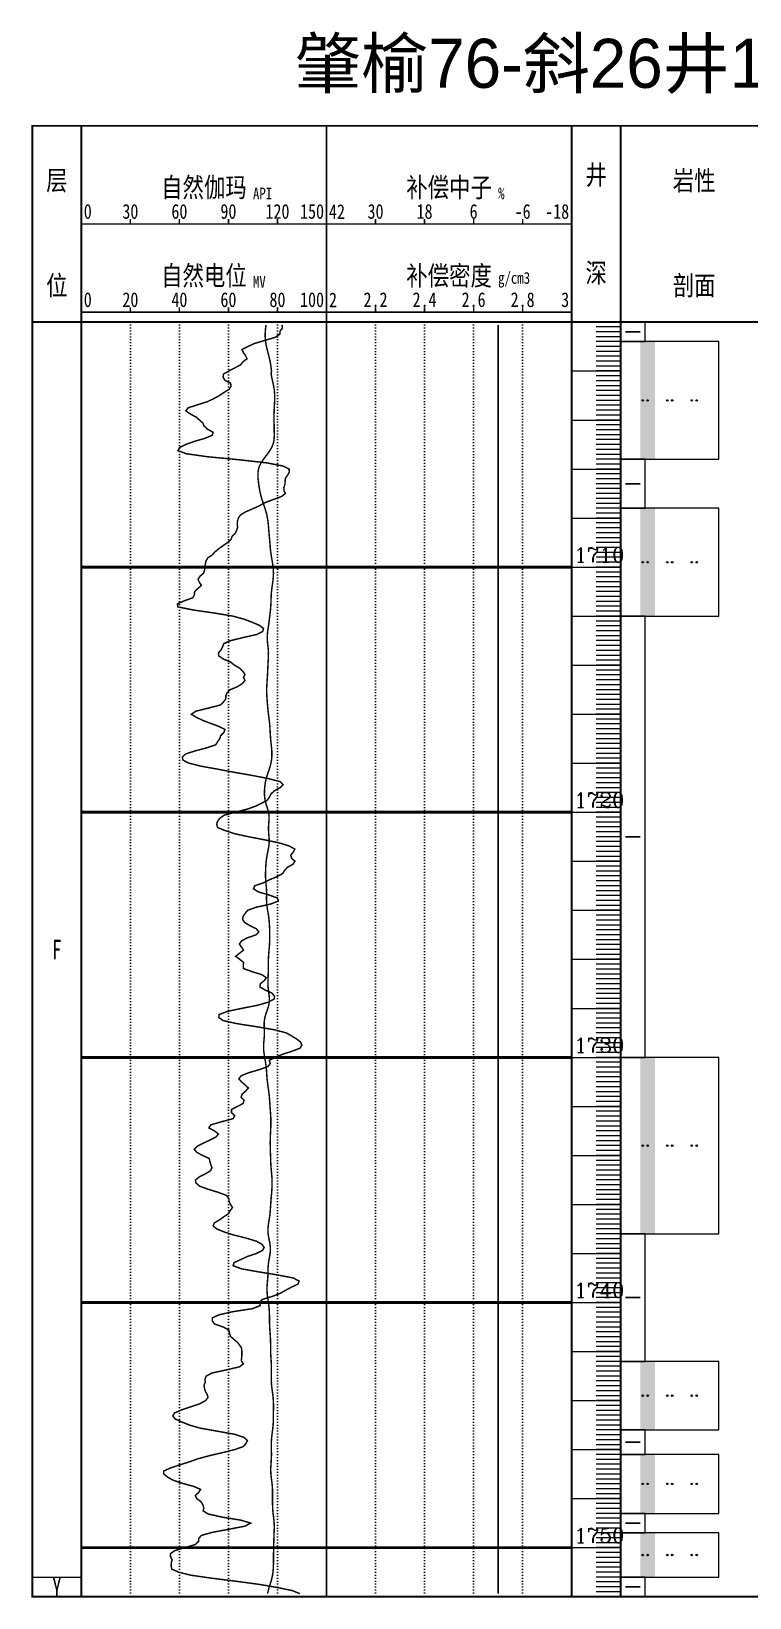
# Model space of a CAD drawing. Extents: x 0 to 339, y -260 to 59.
# Drawn here: x -0.2 to 146.3, y -260.2 to 59.3 of the extents above; entities that cross this region are included whole.
import ezdxf

# ---------------------------------------------------------------- set-up
doc = ezdxf.new("R2010")
doc.units = 0
doc.header["$MEASUREMENT"] = 0
doc.linetypes.add('DASHED', pattern=[0.75, 0.5, -0.25])
doc.linetypes.add('DOTX2', pattern=[0.5, 0, -0.5])
doc.layers.get('0').update_dxf_attribs({"color": 1, "linetype": 'CONTINUOUS'})
for name, color, linetype, true_color in [('OutFrame', 18, 'CONTINUOUS', 0x000000), ('层位', 18, 'CONTINUOUS', 0x000000), ('岩性剖面', 18, 'CONTINUOUS', 0x000000), ('自然伽玛1', 240, 'CONTINUOUS', 0xed1c24), ('自然电位1', 18, 'DASHED', 0x000000), ('补偿中子1', 240, 'DASHED', 0xed1c24), ('补偿密度1', 18, 'CONTINUOUS', 0x000000)]:
    doc.layers.add(name, color=color, linetype=linetype, true_color=true_color)
doc.layers.add('产状', color=1, linetype='CONTINUOUS')
doc.styles.add('diTxtStyle', font='宋体', dxfattribs={"width": 0.8})
doc.styles.add('HZTXT', font='complex.shx', dxfattribs={"width": 0.9, "height": 3, "bigfont": 'hztxt.shx'})
doc.styles.add('jsbz', font='complex')
doc.styles.add('kdcTxtStyle', font='宋体', dxfattribs={"width": 0.8})
doc.styles.add('宋体', font='SimSun.ttf', dxfattribs={"width": 0.7, "height": 3.5})
doc.styles.add('隶书', font='隶书')

# ---------------------------------------------------------------- blocks, each defined once
blk = doc.blocks.new('A2')
blk.add_line((1, 0), (4, 0))
blk = doc.blocks.new('N00')
blk.add_line((4, 0), (1, 0))
blk.add_blockref('A2', (0, 0))
at = {"style": '宋体', "width": 0.9, "flags": 1}
for tag in ['JCGX', 'SHD', 'YX']:
    blk.add_attdef(tag, (0, 0), '', height=0.02, rotation=180, dxfattribs=at)
blk = doc.blocks.new('S05')
h = blk.add_hatch(color=256)
h.paths.add_polyline_path([(4.65, 0, 1), (4.35, 0, 1)])
h.paths.add_polyline_path([(5.35, 0, 1), (5.65, 0, 1)])
h.paths.add_polyline_path([(9.65, 0, 1), (9.35, 0, 1)])
h.paths.add_polyline_path([(10.65, 0, 1), (10.35, 0, 1)])
h.paths.add_polyline_path([(14.65, 0, 1), (14.35, 0, 1)])
h.paths.add_polyline_path([(15.65, 0, 1), (15.35, 0, 1)])
for centre in [(4.5, 0), (5.5, 0), (9.5, 0), (10.5, 0), (14.5, 0), (15.5, 0)]:
    blk.add_circle(centre, 0.15)
at = {"style": 'HZTXT', "flags": 1}
for tag in ['YX', 'JCGX', 'SHD']:
    blk.add_attdef(tag, (0, 0), '', height=0.2, dxfattribs=at)
blk = doc.blocks.new('YQ')
at = {"layer": '产状'}
blk.add_hatch(color=256, dxfattribs=at).paths.add_polyline_path([(7, 0.5), (4, 0.5), (4, -0.5), (7, -0.5)])
at = {"style": '宋体', "width": 0.9, "flags": 1}
for tag in ['JCGX', 'SHD', 'YX']:
    blk.add_attdef(tag, (0, 0), '', height=0.2, rotation=180, dxfattribs=at)

msp = doc.modelspace()

# ---------------------------------------------------------------- linework, layer by layer
at = {"layer": 'OutFrame', "const_width": 0.4, "elevation": 1}
for points in [[(0, 0), (339, 0), (339, 40), (0, 40), (0, 0)], [(0, 0), (10, 0), (10, 40), (0, 40), (0, 0)], [(10, 0), (60, 0), (60, 40), (10, 40), (10, 0)], [(60, 0), (110, 0), (110, 40), (60, 40), (60, 0)], [(110, 0), (120, 0), (120, 40), (110, 40), (110, 0)], [(120, 0), (150, 0), (150, 40), (120, 40), (120, 0)], [(0, 0), (339, 0), (339, -260), (0, -260), (0, 0)], [(0, 0), (10, 0), (10, -260), (0, -260), (0, 0)], [(10, 0), (60, 0), (60, -260), (10, -260), (10, 0)], [(60, 0), (110, 0), (110, -260), (60, -260), (60, 0)], [(110, 0), (120, 0), (120, -260), (110, -260), (110, 0)], [(120, 0), (150, 0), (150, -260), (120, -260), (120, 0)]]:
    msp.add_lwpolyline(points, dxfattribs=at)
at = {"layer": 'OutFrame', "color": 8, "linetype": 'DOTX2', "elevation": 1}
for points in [[(20, 0), (20, -260)], [(30, 0), (30, -260)], [(40, 0), (40, -260)], [(50, 0), (50, -260)], [(60, 0), (60, -260)], [(70, 0), (70, -260)], [(80, 0), (80, -260)], [(90, 0), (90, -260)], [(100, 0), (100, -260)], [(110, 0), (110, -260)]]:
    msp.add_lwpolyline(points, dxfattribs=at)
at = {"layer": 'OutFrame', "color": 250, "linetype": 'Continuous', "elevation": 1}
for points in [[(120, -1), (115, -1)], [(120, -2), (115, -2)], [(120, -3), (115, -3)], [(120, -4), (115, -4)], [(120, -5), (115, -5)], [(120, -6), (115, -6)], [(120, -7), (115, -7)], [(120, -8), (115, -8)], [(120, -9), (115, -9)], [(120, -10), (115, -10)], [(120, -11), (115, -11)], [(120, -12), (115, -12)], [(120, -13), (115, -13)], [(120, -14), (115, -14)], [(120, -15), (115, -15)], [(120, -16), (115, -16)], [(120, -17), (115, -17)], [(120, -18), (115, -18)], [(120, -19), (115, -19)], [(120, -20), (115, -20)], [(120, -21), (115, -21)], [(120, -22), (115, -22)], [(120, -23), (115, -23)], [(120, -24), (115, -24)], [(120, -25), (115, -25)], [(120, -26), (115, -26)], [(120, -27), (115, -27)], [(120, -28), (115, -28)], [(120, -29), (115, -29)], [(120, -30), (115, -30)], [(120, -31), (115, -31)], [(120, -32), (115, -32)], [(120, -33), (115, -33)], [(120, -34), (115, -34)], [(120, -35), (115, -35)], [(120, -36), (115, -36)], [(120, -37), (115, -37)], [(120, -38), (115, -38)], [(120, -39), (115, -39)], [(120, -40), (115, -40)], [(120, -41), (115, -41)], [(120, -42), (115, -42)], [(120, -43), (115, -43)], [(120, -44), (115, -44)], [(120, -45), (115, -45)], [(120, -46), (115, -46)], [(120, -47), (115, -47)], [(120, -48), (115, -48)], [(120, -49), (115, -49)], [(120, -50), (115, -50)], [(120, -51), (115, -51)], [(120, -52), (115, -52)], [(120, -53), (115, -53)], [(120, -54), (115, -54)], [(120, -55), (115, -55)], [(120, -56), (115, -56)], [(120, -57), (115, -57)], [(120, -58), (115, -58)], [(120, -59), (115, -59)], [(120, -60), (115, -60)], [(120, -61), (115, -61)], [(120, -62), (115, -62)], [(120, -63), (115, -63)], [(120, -64), (115, -64)], [(120, -65), (115, -65)], [(120, -66), (115, -66)], [(120, -67), (115, -67)], [(120, -68), (115, -68)], [(120, -69), (115, -69)], [(120, -70), (115, -70)], [(120, -71), (115, -71)], [(120, -72), (115, -72)], [(120, -73), (115, -73)], [(120, -74), (115, -74)], [(120, -75), (115, -75)], [(120, -76), (115, -76)], [(120, -77), (115, -77)], [(120, -78), (115, -78)], [(120, -79), (115, -79)], [(120, -80), (115, -80)], [(120, -81), (115, -81)], [(120, -82), (115, -82)], [(120, -83), (115, -83)], [(120, -84), (115, -84)], [(120, -85), (115, -85)], [(120, -86), (115, -86)], [(120, -87), (115, -87)], [(120, -88), (115, -88)], [(120, -89), (115, -89)], [(120, -90), (115, -90)], [(120, -91), (115, -91)], [(120, -92), (115, -92)], [(120, -93), (115, -93)], [(120, -94), (115, -94)], [(120, -95), (115, -95)], [(120, -96), (115, -96)], [(120, -97), (115, -97)], [(120, -98), (115, -98)], [(120, -99), (115, -99)], [(120, -100), (115, -100)], [(120, -101), (115, -101)], [(120, -102), (115, -102)], [(120, -103), (115, -103)], [(120, -104), (115, -104)], [(120, -105), (115, -105)], [(120, -106), (115, -106)], [(120, -107), (115, -107)], [(120, -108), (115, -108)], [(120, -109), (115, -109)], [(120, -110), (115, -110)], [(120, -111), (115, -111)], [(120, -112), (115, -112)], [(120, -113), (115, -113)], [(120, -114), (115, -114)], [(120, -115), (115, -115)], [(120, -116), (115, -116)], [(120, -117), (115, -117)], [(120, -118), (115, -118)], [(120, -119), (115, -119)], [(120, -120), (115, -120)], [(120, -121), (115, -121)], [(120, -122), (115, -122)], [(120, -123), (115, -123)], [(120, -124), (115, -124)], [(120, -125), (115, -125)], [(120, -126), (115, -126)], [(120, -127), (115, -127)], [(120, -128), (115, -128)], [(120, -129), (115, -129)], [(120, -130), (115, -130)], [(120, -131), (115, -131)], [(120, -132), (115, -132)], [(120, -133), (115, -133)], [(120, -134), (115, -134)], [(120, -135), (115, -135)], [(120, -136), (115, -136)], [(120, -137), (115, -137)], [(120, -138), (115, -138)], [(120, -139), (115, -139)], [(120, -140), (115, -140)], [(120, -141), (115, -141)], [(120, -142), (115, -142)], [(120, -143), (115, -143)], [(120, -144), (115, -144)], [(120, -145), (115, -145)], [(120, -146), (115, -146)], [(120, -147), (115, -147)], [(120, -148), (115, -148)], [(120, -149), (115, -149)], [(120, -150), (115, -150)], [(120, -151), (115, -151)], [(120, -152), (115, -152)], [(120, -153), (115, -153)], [(120, -154), (115, -154)], [(120, -155), (115, -155)], [(120, -156), (115, -156)], [(120, -157), (115, -157)], [(120, -158), (115, -158)], [(120, -159), (115, -159)], [(120, -160), (115, -160)], [(120, -161), (115, -161)], [(120, -162), (115, -162)], [(120, -163), (115, -163)], [(120, -164), (115, -164)], [(120, -165), (115, -165)], [(120, -166), (115, -166)], [(120, -167), (115, -167)], [(120, -168), (115, -168)], [(120, -169), (115, -169)], [(120, -170), (115, -170)], [(120, -171), (115, -171)], [(120, -172), (115, -172)], [(120, -173), (115, -173)], [(120, -174), (115, -174)], [(120, -175), (115, -175)], [(120, -176), (115, -176)], [(120, -177), (115, -177)], [(120, -178), (115, -178)], [(120, -179), (115, -179)], [(120, -180), (115, -180)], [(120, -181), (115, -181)], [(120, -182), (115, -182)], [(120, -183), (115, -183)], [(120, -184), (115, -184)], [(120, -185), (115, -185)], [(120, -186), (115, -186)], [(120, -187), (115, -187)], [(120, -188), (115, -188)], [(120, -189), (115, -189)], [(120, -190), (115, -190)], [(120, -191), (115, -191)], [(120, -192), (115, -192)], [(120, -193), (115, -193)], [(120, -194), (115, -194)], [(120, -195), (115, -195)], [(120, -196), (115, -196)], [(120, -197), (115, -197)], [(120, -198), (115, -198)], [(120, -199), (115, -199)], [(120, -200), (115, -200)], [(120, -201), (115, -201)], [(120, -202), (115, -202)], [(120, -203), (115, -203)], [(120, -204), (115, -204)], [(120, -205), (115, -205)], [(120, -206), (115, -206)], [(120, -207), (115, -207)], [(120, -208), (115, -208)], [(120, -209), (115, -209)], [(120, -210), (115, -210)], [(120, -211), (115, -211)], [(120, -212), (115, -212)], [(120, -213), (115, -213)], [(120, -214), (115, -214)], [(120, -215), (115, -215)], [(120, -216), (115, -216)], [(120, -217), (115, -217)], [(120, -218), (115, -218)], [(120, -219), (115, -219)], [(120, -220), (115, -220)], [(120, -221), (115, -221)], [(120, -222), (115, -222)], [(120, -223), (115, -223)], [(120, -224), (115, -224)], [(120, -225), (115, -225)], [(120, -226), (115, -226)], [(120, -227), (115, -227)], [(120, -228), (115, -228)], [(120, -229), (115, -229)], [(120, -230), (115, -230)], [(120, -231), (115, -231)], [(120, -232), (115, -232)], [(120, -233), (115, -233)], [(120, -234), (115, -234)], [(120, -235), (115, -235)], [(120, -236), (115, -236)], [(120, -237), (115, -237)], [(120, -238), (115, -238)], [(120, -239), (115, -239)], [(120, -240), (115, -240)], [(120, -241), (115, -241)], [(120, -242), (115, -242)], [(120, -243), (115, -243)], [(120, -244), (115, -244)], [(120, -245), (115, -245)], [(120, -246), (115, -246)], [(120, -247), (115, -247)], [(120, -248), (115, -248)], [(120, -249), (115, -249)], [(120, -250), (115, -250)], [(120, -251), (115, -251)], [(120, -252), (115, -252)], [(120, -253), (115, -253)], [(120, -254), (115, -254)], [(120, -255), (115, -255)], [(120, -256), (115, -256)], [(120, -257), (115, -257)], [(120, -258), (115, -258)], [(120, -259), (115, -259)]]:
    msp.add_lwpolyline(points, dxfattribs=at)
at = {"layer": 'OutFrame', "color": 7, "linetype": 'Continuous', "elevation": 1}
for points in [[(110, -10), (120, -10)], [(110, -20), (120, -20)], [(110, -30), (120, -30)], [(110, -40), (120, -40)], [(110, -50), (120, -50)], [(110, -60), (120, -60)], [(110, -70), (120, -70)], [(110, -80), (120, -80)], [(110, -90), (120, -90)], [(110, -100), (120, -100)], [(110, -110), (120, -110)], [(110, -120), (120, -120)], [(110, -130), (120, -130)], [(110, -140), (120, -140)], [(110, -150), (120, -150)], [(110, -160), (120, -160)], [(110, -170), (120, -170)], [(110, -180), (120, -180)], [(110, -190), (120, -190)], [(110, -200), (120, -200)], [(110, -210), (120, -210)], [(110, -220), (120, -220)], [(110, -230), (120, -230)], [(110, -240), (120, -240)], [(110, -250), (120, -250)], [(110, -260), (120, -260)]]:
    msp.add_lwpolyline(points, dxfattribs=at)
at = {"layer": 'OutFrame', "color": 7, "linetype": 'Continuous', "const_width": 0.6, "elevation": 1}
for points in [[(10, -50), (60, -50)], [(60, -50), (110, -50)], [(10, -100), (60, -100)], [(60, -100), (110, -100)], [(10, -150), (60, -150)], [(60, -150), (110, -150)], [(10, -200), (60, -200)], [(60, -200), (110, -200)], [(10, -250), (60, -250)], [(60, -250), (110, -250)]]:
    msp.add_lwpolyline(points, dxfattribs=at)
at = {"layer": '层位', "elevation": 1}
for points in [[(0, 0), (10, 0)], [(0, -256), (10, -256)], [(0, -256), (10, -256)], [(0, -260), (10, -260)]]:
    msp.add_lwpolyline(points, dxfattribs=at)
at = {"layer": '岩性剖面', "elevation": 1}
for points in [[(120, -4), (125, -4), (125, 0), (120, 0), (120, -4)], [(120, -28), (140, -28), (140, -4), (120, -4), (120, -28)], [(120, -38), (125, -38), (125, -28), (120, -28), (120, -38)], [(120, -60), (140, -60), (140, -38), (120, -38), (120, -60)], [(120, -150), (125, -150), (125, -60), (120, -60), (120, -150)], [(120, -186), (140, -186), (140, -150), (120, -150), (120, -186)], [(120, -212), (125, -212), (125, -186), (120, -186), (120, -212)], [(120, -226), (140, -226), (140, -212), (120, -212), (120, -226)], [(120, -231), (125, -231), (125, -226), (120, -226), (120, -231)], [(120, -243), (140, -243), (140, -231), (120, -231), (120, -243)], [(120, -247), (125, -247), (125, -243), (120, -243), (120, -247)], [(120, -256), (140, -256), (140, -247), (120, -247), (120, -256)], [(120, -260), (125, -260), (125, -256), (120, -256), (120, -260)]]:
    msp.add_lwpolyline(points, dxfattribs=at)
at = {"layer": '自然伽玛1', "const_width": 0.3}
for points in [[(10, 20), (60, 20)], [(20, 20), (20, 21)], [(30, 20), (30, 21)], [(40, 20), (40, 21)], [(50, 20), (50, 21)], [(60, 20), (60, 21)]]:
    msp.add_lwpolyline(points, dxfattribs=at)
at = {"layer": '自然伽玛1', "const_width": 0.3, "elevation": 1}
msp.add_lwpolyline([(50.94, -0.62), (51.01, -1.25), (50.53, -1.88), (50.47, -2.5), (49.57, -3.12), (47.47, -3.75), (45.32, -4.38), (44, -5), (42.78, -5.62), (43.05, -6.25), (43.5, -6.88), (43.81, -7.5), (42.96, -8.12), (42.47, -8.75), (41.27, -9.38), (40.09, -10), (39, -10.62), (38.89, -11.25), (39.28, -11.88), (40.45, -12.5), (40.53, -13.12), (40.13, -13.75), (39.1, -14.38), (38.17, -15), (37.02, -15.62), (35.74, -16.25), (33.75, -16.88), (31.8, -17.5), (31.3, -18.12), (32.19, -18.75), (33.37, -19.38), (34.1, -20), (34.78, -20.62), (35.05, -21.25), (35.74, -21.88), (36.87, -22.5), (36.69, -23.12), (35.17, -23.75), (32.98, -24.38), (31.27, -25), (30.03, -25.62), (29.7, -26.25), (31.42, -26.88), (35.83, -27.5), (42.32, -28.12), (47.89, -28.75), (51.13, -29.38), (52.38, -30), (52.41, -30.62), (52.07, -31.25), (51.6, -31.88), (51.56, -32.5), (51.52, -33.12), (51.3, -33.75), (51.33, -34.38), (51.61, -35), (50.79, -35.62), (49.06, -36.25), (47.38, -36.88), (46.3, -37.5), (44.92, -38.12), (43.46, -38.75), (42.44, -39.38), (42.03, -40), (41.84, -40.62), (41.79, -41.25), (41.88, -41.88), (41.68, -42.5), (41.39, -43.12), (40.72, -43.75), (40.52, -44.38), (39.83, -45), (38.9, -45.62), (38.03, -46.25), (37.27, -46.88), (36.71, -47.5), (35.8, -48.12), (35.43, -48.75), (35.29, -49.38), (35.23, -50), (35.13, -50.62), (34.92, -51.25), (34.19, -51.88), (33.78, -52.5), (34.09, -53.12), (34.49, -53.75), (33.73, -54.38), (33.1, -55), (33.06, -55.62), (32.75, -56.25), (30.98, -56.88), (29.6, -57.5), (29.68, -58.12), (32.83, -58.75), (37.2, -59.38), (40.9, -60), (43.18, -60.62), (44.84, -61.25), (46.32, -61.88), (47.14, -62.5), (47, -63.12), (45.75, -63.75), (42.94, -64.38), (40.43, -65), (39.04, -65.62), (38.81, -66.25), (38.51, -66.88), (37.97, -67.5), (38.01, -68.12), (38.95, -68.75), (40.46, -69.38), (41.22, -70), (42.28, -70.62), (42.94, -71.25), (43.36, -71.88), (43.07, -72.5), (43.37, -73.12), (42.85, -73.75), (41.85, -74.38), (40.39, -75), (39.71, -75.62), (39.47, -76.25), (39.45, -76.88), (38.99, -77.5), (38.38, -78.12), (35.96, -78.75), (33.36, -79.38), (32.43, -80), (33.41, -80.62), (34.74, -81.25), (36.39, -81.88), (38.07, -82.5), (39.28, -83.12), (39.06, -83.75), (38.41, -84.38), (38.23, -85), (37.78, -85.62), (37.41, -86.25), (35.52, -86.88), (33.17, -87.5), (31.22, -88.12), (30.6, -88.75), (30.71, -89.38), (32, -90), (34.49, -90.62), (38, -91.25), (41.32, -91.88), (44.88, -92.5), (48.07, -93.12), (50.51, -93.75), (51.15, -94.38), (50.54, -95), (49.37, -95.62), (48.7, -96.25), (48.38, -96.88), (47.96, -97.5), (46.85, -98.12), (45.58, -98.75), (43.77, -99.38), (41.37, -100), (39.09, -100.62), (38.23, -101.25), (37.74, -101.88), (37.62, -102.5), (37.8, -103.12), (39.34, -103.75), (41.26, -104.38), (44.1, -105), (47.34, -105.62), (50.36, -106.25), (52.39, -106.88), (53.53, -107.5), (53.23, -108.12), (52.7, -108.75), (52.87, -109.38), (53.57, -110), (53.14, -110.62), (51.99, -111.25), (51.45, -111.88), (51.06, -112.5), (49.91, -113.12), (48.43, -113.75), (47.15, -114.38), (45.36, -115), (45.1, -115.62), (46.11, -116.25), (48.29, -116.88), (50, -117.5), (50.18, -118.12), (48.52, -118.75), (45.65, -119.38), (43.91, -120), (43.42, -120.62), (42.99, -121.25), (42.9, -121.88), (43.32, -122.5), (44.38, -123.12), (45.66, -123.75), (46.2, -124.38), (45.65, -125), (43.85, -125.62), (42.67, -126.25), (42.22, -126.88), (42.65, -127.5), (43.08, -128.12), (42.28, -128.75), (41.47, -129.38), (42.3, -130), (43.08, -130.62), (43.03, -131.25), (43.07, -131.88), (44.76, -132.5), (46.81, -133.12), (47.74, -133.75), (47.26, -134.38), (46.5, -135), (46.41, -135.62), (47.46, -136.25), (48.88, -136.88), (49.39, -137.5), (49.32, -138.12), (48.09, -138.75), (45.9, -139.38), (42.73, -140), (39.77, -140.62), (38.11, -141.25), (38.05, -141.88), (38.95, -142.5), (41.73, -143.12), (45.74, -143.75), (49.43, -144.38), (51.78, -145), (52.89, -145.62), (53.91, -146.25), (54.71, -146.88), (54.98, -147.5), (54.61, -148.12), (52.98, -148.75), (51, -149.38), (49.58, -150), (48.32, -150.62), (48.55, -151.25), (48.02, -151.88), (46.29, -152.5), (44.16, -153.12), (42.6, -153.75), (42.11, -154.38), (42.68, -155), (43.41, -155.62), (44.06, -156.25), (43.51, -156.88), (42.8, -157.5), (42.58, -158.12), (43.18, -158.75), (43, -159.38), (41.88, -160), (40.61, -160.62), (40.62, -161.25), (41.28, -161.88), (40.95, -162.5), (38.62, -163.12), (36.41, -163.75), (36.01, -164.38), (37.15, -165), (37.96, -165.62), (37.45, -166.25), (36.2, -166.88), (34.86, -167.5), (33.65, -168.12), (33.03, -168.75), (33.55, -169.38), (34.73, -170), (36.08, -170.62), (36.22, -171.25), (36.4, -171.88), (36.64, -172.5), (36.34, -173.12), (35.31, -173.75), (34.06, -174.38), (33.27, -175), (33.38, -175.62), (34.08, -176.25), (35.8, -176.88), (37.82, -177.5), (39.53, -178.12), (40.07, -178.75), (40.15, -179.38), (40.42, -180), (40.83, -180.62), (40.36, -181.25), (39.98, -181.88), (39.09, -182.5), (38.22, -183.12), (37.14, -183.75), (36.87, -184.38), (37.64, -185), (39.16, -185.62), (41.13, -186.25), (43.68, -186.88), (45.72, -187.5), (46.83, -188.12), (47.29, -188.75), (46.94, -189.38), (45.68, -190), (43.85, -190.62), (42.49, -191.25), (41.12, -191.88), (40.97, -192.5), (42.63, -193.12), (46.16, -193.75), (50.04, -194.38), (53.23, -195), (54.4, -195.62), (54.18, -196.25), (52.83, -196.88), (51.68, -197.5), (50.55, -198.12), (48.96, -198.75), (46.87, -199.38), (46.39, -200), (46.49, -200.62), (44.92, -201.25), (40.85, -201.88), (38.1, -202.5), (36.73, -203.12), (36.73, -203.75), (37.15, -204.38), (38.97, -205), (40.08, -205.62), (40.22, -206.25), (40.41, -206.88), (41.08, -207.5), (41.85, -208.12), (42.32, -208.75), (42.7, -209.38), (42.73, -210), (42.74, -210.62), (42.7, -211.25), (42.62, -211.88), (43.05, -212.5), (42.24, -213.12), (39.54, -213.75), (36.63, -214.38), (35.48, -215), (35.21, -215.62), (35.28, -216.25), (35.01, -216.88), (35.11, -217.5), (35.29, -218.12), (35.67, -218.75), (35.84, -219.38), (35.33, -220), (34.23, -220.62), (32.38, -221.25), (30.49, -221.88), (29.04, -222.5), (28.64, -223.12), (29.16, -223.75), (30.51, -224.38), (32.07, -225), (34.24, -225.62), (37.76, -226.25), (41.3, -226.88), (43.14, -227.5), (43.86, -228.12), (43.6, -228.75), (43.02, -229.38), (41.28, -230), (38.78, -230.62), (36.08, -231.25), (33.74, -231.88), (32.02, -232.5), (30.04, -233.12), (28.16, -233.75), (26.78, -234.38), (26.82, -235), (27.62, -235.62), (28.75, -236.25), (30.63, -236.88), (32.91, -237.5), (34.33, -238.12), (33.91, -238.75), (33.23, -239.38), (33.55, -240), (34.4, -240.62), (34.78, -241.25), (34.98, -241.88), (34.85, -242.5), (35.84, -243.12), (38.61, -243.75), (42.49, -244.38), (44.55, -245), (43.34, -245.62), (40.05, -246.25), (36.7, -246.88), (34.49, -247.5), (33.95, -248.12), (33.89, -248.75), (33.2, -249.38), (31.11, -250), (29.01, -250.62), (28.16, -251.25), (28.19, -251.88), (28.52, -252.5), (28.34, -253.12), (28.32, -253.75), (28.44, -254.38), (29.87, -255), (32.33, -255.62), (36.77, -256.25), (41.78, -256.88), (46.35, -257.5), (49.93, -258.12), (53, -258.75), (54.55, -259.38)], dxfattribs=at)
at = {"layer": '自然电位1', "const_width": 0.3}
for points in [[(10, 2), (60, 2)], [(20, 2), (20, 3)], [(30, 2), (30, 3)], [(40, 2), (40, 3)], [(50, 2), (50, 3)], [(60, 2), (60, 3)]]:
    msp.add_lwpolyline(points, dxfattribs=at)
at = {"layer": '自然电位1', "const_width": 0.3, "elevation": 1}
msp.add_lwpolyline([(47.66, -0.62), (47.58, -1.25), (47.52, -1.88), (47.49, -2.5), (47.5, -3.12), (47.55, -3.75), (47.63, -4.38), (47.75, -5), (47.9, -5.62), (48.07, -6.25), (48.23, -6.88), (48.38, -7.5), (48.51, -8.12), (48.62, -8.75), (48.71, -9.38), (48.78, -10), (48.71, -10.62), (48.82, -11.25), (48.96, -11.88), (49.1, -12.5), (49.23, -13.12), (49.34, -13.75), (49.4, -14.38), (49.43, -15), (49.43, -15.62), (49.41, -16.25), (49.38, -16.88), (49.35, -17.5), (49.33, -18.12), (49.31, -18.75), (49.31, -19.38), (49.31, -20), (49.31, -20.62), (49.32, -21.25), (49.33, -21.88), (49.34, -22.5), (49.35, -23.12), (49.32, -23.75), (49.24, -24.38), (49.07, -25), (48.81, -25.62), (48.44, -26.25), (48, -26.88), (47.53, -27.5), (47.06, -28.12), (46.66, -28.75), (46.34, -29.38), (46.14, -30), (46.03, -30.62), (46.01, -31.25), (46.04, -31.88), (46.11, -32.5), (46.18, -33.12), (46.27, -33.75), (46.38, -34.38), (46.51, -35), (46.67, -35.62), (46.85, -36.25), (47.06, -36.88), (47.28, -37.5), (47.48, -38.12), (47.67, -38.75), (47.83, -39.38), (47.96, -40), (48.05, -40.62), (48.12, -41.25), (48.18, -41.88), (48.23, -42.5), (48.28, -43.12), (48.34, -43.75), (48.4, -44.38), (48.45, -45), (48.5, -45.62), (48.55, -46.25), (48.62, -46.88), (48.71, -47.5), (48.81, -48.12), (48.93, -48.75), (49.03, -49.38), (49.11, -50), (49.17, -50.62), (49.18, -51.25), (49.16, -51.88), (49.11, -52.5), (49.03, -53.12), (48.94, -53.75), (48.85, -54.38), (48.78, -55), (48.73, -55.62), (48.7, -56.25), (48.69, -56.88), (48.66, -57.5), (48.62, -58.12), (48.57, -58.75), (48.5, -59.38), (48.43, -60), (48.35, -60.62), (48.28, -61.25), (48.19, -61.88), (48.09, -62.5), (48, -63.12), (47.94, -63.75), (47.91, -64.38), (47.93, -65), (47.99, -65.62), (48.07, -66.25), (48.13, -66.88), (48.16, -67.5), (48.15, -68.12), (48.13, -68.75), (48.09, -69.38), (48.06, -70), (48.03, -70.62), (48, -71.25), (47.97, -71.88), (47.93, -72.5), (47.89, -73.12), (47.85, -73.75), (47.82, -74.38), (47.8, -75), (47.8, -75.62), (47.83, -76.25), (47.87, -76.88), (47.92, -77.5), (47.97, -78.12), (48.03, -78.75), (48.09, -79.38), (48.16, -80), (48.24, -80.62), (48.32, -81.25), (48.39, -81.88), (48.45, -82.5), (48.49, -83.12), (48.52, -83.75), (48.56, -84.38), (48.6, -85), (48.66, -85.62), (48.73, -86.25), (48.8, -86.88), (48.84, -87.5), (48.86, -88.12), (48.84, -88.75), (48.78, -89.38), (48.67, -90), (48.51, -90.62), (48.32, -91.25), (48.1, -91.88), (47.88, -92.5), (47.7, -93.12), (47.56, -93.75), (47.46, -94.38), (47.39, -95), (47.35, -95.62), (47.34, -96.25), (47.38, -96.88), (47.47, -97.5), (47.62, -98.12), (47.81, -98.75), (48.01, -99.38), (48.17, -100), (48.27, -100.62), (48.29, -101.25), (48.25, -101.88), (48.2, -102.5), (48.17, -103.12), (48.18, -103.75), (48.22, -104.38), (48.27, -105), (48.31, -105.62), (48.3, -106.25), (48.24, -106.88), (48.14, -107.5), (48.01, -108.12), (47.89, -108.75), (47.78, -109.38), (47.7, -110), (47.65, -110.62), (47.6, -111.25), (47.58, -111.88), (47.56, -112.5), (47.56, -113.12), (47.59, -113.75), (47.64, -114.38), (47.7, -115), (47.75, -115.62), (47.78, -116.25), (47.78, -116.88), (47.77, -117.5), (47.78, -118.12), (47.81, -118.75), (47.88, -119.38), (47.98, -120), (48.1, -120.62), (48.2, -121.25), (48.28, -121.88), (48.33, -122.5), (48.37, -123.12), (48.4, -123.75), (48.41, -124.38), (48.42, -125), (48.43, -125.62), (48.41, -126.25), (48.38, -126.88), (48.34, -127.5), (48.28, -128.12), (48.23, -128.75), (48.18, -129.38), (48.15, -130), (48.14, -130.62), (48.14, -131.25), (48.14, -131.88), (48.13, -132.5), (48.11, -133.12), (48.08, -133.75), (48.06, -134.38), (48.05, -135), (48.09, -135.62), (48.15, -136.25), (48.23, -136.88), (48.31, -137.5), (48.35, -138.12), (48.32, -138.75), (48.22, -139.38), (48.04, -140), (47.82, -140.62), (47.6, -141.25), (47.43, -141.88), (47.32, -142.5), (47.28, -143.12), (47.3, -143.75), (47.33, -144.38), (47.34, -145), (47.32, -145.62), (47.27, -146.25), (47.21, -146.88), (47.17, -147.5), (47.17, -148.12), (47.21, -148.75), (47.29, -149.38), (47.39, -150), (47.5, -150.62), (47.6, -151.25), (47.69, -151.88), (47.75, -152.5), (47.79, -153.12), (47.83, -153.75), (47.88, -154.38), (47.95, -155), (48.03, -155.62), (48.12, -156.25), (48.21, -156.88), (48.29, -157.5), (48.35, -158.12), (48.4, -158.75), (48.44, -159.38), (48.48, -160), (48.53, -160.62), (48.57, -161.25), (48.62, -161.88), (48.65, -162.5), (48.66, -163.12), (48.66, -163.75), (48.63, -164.38), (48.6, -165), (48.57, -165.62), (48.54, -166.25), (48.53, -166.88), (48.52, -167.5), (48.53, -168.12), (48.54, -168.75), (48.56, -169.38), (48.59, -170), (48.6, -170.62), (48.62, -171.25), (48.65, -171.88), (48.69, -172.5), (48.75, -173.12), (48.81, -173.75), (48.86, -174.38), (48.89, -175), (48.9, -175.62), (48.89, -176.25), (48.86, -176.88), (48.82, -177.5), (48.77, -178.12), (48.71, -178.75), (48.66, -179.38), (48.62, -180), (48.58, -180.62), (48.53, -181.25), (48.48, -181.88), (48.4, -182.5), (48.3, -183.12), (48.2, -183.75), (48.11, -184.38), (48.06, -185), (48.06, -185.62), (48.13, -186.25), (48.24, -186.88), (48.37, -187.5), (48.48, -188.12), (48.55, -188.75), (48.56, -189.38), (48.5, -190), (48.4, -190.62), (48.28, -191.25), (48.18, -191.88), (48.11, -192.5), (48.07, -193.12), (48.06, -193.75), (48.05, -194.38), (48.02, -195), (47.96, -195.62), (47.91, -196.25), (47.87, -196.88), (47.87, -197.5), (47.9, -198.12), (47.97, -198.75), (48.06, -199.38), (48.16, -200), (48.24, -200.62), (48.3, -201.25), (48.34, -201.88), (48.36, -202.5), (48.37, -203.12), (48.38, -203.75), (48.39, -204.38), (48.41, -205), (48.45, -205.62), (48.5, -206.25), (48.54, -206.88), (48.58, -207.5), (48.59, -208.12), (48.6, -208.75), (48.6, -209.38), (48.61, -210), (48.63, -210.62), (48.67, -211.25), (48.71, -211.88), (48.74, -212.5), (48.76, -213.12), (48.76, -213.75), (48.74, -214.38), (48.73, -215), (48.73, -215.62), (48.75, -216.25), (48.8, -216.88), (48.87, -217.5), (48.95, -218.12), (49.04, -218.75), (49.11, -219.38), (49.16, -220), (49.18, -220.62), (49.18, -221.25), (49.18, -221.88), (49.17, -222.5), (49.17, -223.12), (49.17, -223.75), (49.15, -224.38), (49.11, -225), (49.05, -225.62), (48.97, -226.25), (48.89, -226.88), (48.82, -227.5), (48.77, -228.12), (48.74, -228.75), (48.74, -229.38), (48.76, -230), (48.77, -230.62), (48.77, -231.25), (48.75, -231.88), (48.71, -232.5), (48.67, -233.12), (48.63, -233.75), (48.63, -234.38), (48.66, -235), (48.73, -235.62), (48.81, -236.25), (48.89, -236.88), (48.95, -237.5), (48.98, -238.12), (49, -238.75), (49, -239.38), (49, -240), (48.99, -240.62), (49, -241.25), (49.01, -241.88), (49.06, -242.5), (49.12, -243.12), (49.2, -243.75), (49.27, -244.38), (49.32, -245), (49.35, -245.62), (49.34, -246.25), (49.32, -246.88), (49.29, -247.5), (49.27, -248.12), (49.25, -248.75), (49.24, -249.38), (49.22, -250), (49.21, -250.62), (49.2, -251.25), (49.2, -251.88), (49.19, -252.5), (49.19, -253.12), (49.17, -253.75), (49.14, -254.38), (49.09, -255), (48.99, -255.62), (48.86, -256.25), (48.69, -256.88), (48.49, -257.5), (48.29, -258.12), (48.12, -258.75), (47.97, -259.38)], dxfattribs=at)
at = {"layer": '补偿中子1', "const_width": 0.3}
for points in [[(60, 20), (60, 21)], [(110, 20), (60, 20)], [(70, 20), (70, 21)], [(80, 20), (80, 21)], [(90, 20), (90, 21)], [(100, 20), (100, 21)]]:
    msp.add_lwpolyline(points, dxfattribs=at)
at = {"layer": '补偿中子1', "const_width": 0.3, "elevation": 1}
msp.add_lwpolyline([(95, -0.62), (95, -1.25), (95, -1.88), (95, -2.5), (95, -3.12), (95, -3.75), (95, -4.38), (95, -5), (95, -5.62), (95, -6.25), (95, -6.88), (95, -7.5), (95, -8.12), (95, -8.75), (95, -9.38), (95, -10), (95, -10.62), (95, -11.25), (95, -11.88), (95, -12.5), (95, -13.12), (95, -13.75), (95, -14.38), (95, -15), (95, -15.62), (95, -16.25), (95, -16.88), (95, -17.5), (95, -18.12), (95, -18.75), (95, -19.38), (95, -20), (95, -20.62), (95, -21.25), (95, -21.88), (95, -22.5), (95, -23.12), (95, -23.75), (95, -24.38), (95, -25), (95, -25.62), (95, -26.25), (95, -26.88), (95, -27.5), (95, -28.12), (95, -28.75), (95, -29.38), (95, -30), (95, -30.62), (95, -31.25), (95, -31.88), (95, -32.5), (95, -33.12), (95, -33.75), (95, -34.38), (95, -35), (95, -35.62), (95, -36.25), (95, -36.88), (95, -37.5), (95, -38.12), (95, -38.75), (95, -39.38), (95, -40), (95, -40.62), (95, -41.25), (95, -41.88), (95, -42.5), (95, -43.12), (95, -43.75), (95, -44.38), (95, -45), (95, -45.62), (95, -46.25), (95, -46.88), (95, -47.5), (95, -48.12), (95, -48.75), (95, -49.38), (95, -50), (95, -50.62), (95, -51.25), (95, -51.88), (95, -52.5), (95, -53.12), (95, -53.75), (95, -54.38), (95, -55), (95, -55.62), (95, -56.25), (95, -56.88), (95, -57.5), (95, -58.12), (95, -58.75), (95, -59.38), (95, -60), (95, -60.62), (95, -61.25), (95, -61.88), (95, -62.5), (95, -63.12), (95, -63.75), (95, -64.38), (95, -65), (95, -65.62), (95, -66.25), (95, -66.88), (95, -67.5), (95, -68.12), (95, -68.75), (95, -69.38), (95, -70), (95, -70.62), (95, -71.25), (95, -71.88), (95, -72.5), (95, -73.12), (95, -73.75), (95, -74.38), (95, -75), (95, -75.62), (95, -76.25), (95, -76.88), (95, -77.5), (95, -78.12), (95, -78.75), (95, -79.38), (95, -80), (95, -80.62), (95, -81.25), (95, -81.88), (95, -82.5), (95, -83.12), (95, -83.75), (95, -84.38), (95, -85), (95, -85.62), (95, -86.25), (95, -86.88), (95, -87.5), (95, -88.12), (95, -88.75), (95, -89.38), (95, -90), (95, -90.62), (95, -91.25), (95, -91.88), (95, -92.5), (95, -93.12), (95, -93.75), (95, -94.38), (95, -95), (95, -95.62), (95, -96.25), (95, -96.88), (95, -97.5), (95, -98.12), (95, -98.75), (95, -99.38), (95, -100), (95, -100.62), (95, -101.25), (95, -101.88), (95, -102.5), (95, -103.12), (95, -103.75), (95, -104.38), (95, -105), (95, -105.62), (95, -106.25), (95, -106.88), (95, -107.5), (95, -108.12), (95, -108.75), (95, -109.38), (95, -110), (95, -110.62), (95, -111.25), (95, -111.88), (95, -112.5), (95, -113.12), (95, -113.75), (95, -114.38), (95, -115), (95, -115.62), (95, -116.25), (95, -116.88), (95, -117.5), (95, -118.12), (95, -118.75), (95, -119.38), (95, -120), (95, -120.62), (95, -121.25), (95, -121.88), (95, -122.5), (95, -123.12), (95, -123.75), (95, -124.38), (95, -125), (95, -125.62), (95, -126.25), (95, -126.88), (95, -127.5), (95, -128.12), (95, -128.75), (95, -129.38), (95, -130), (95, -130.62), (95, -131.25), (95, -131.88), (95, -132.5), (95, -133.12), (95, -133.75), (95, -134.38), (95, -135), (95, -135.62), (95, -136.25), (95, -136.88), (95, -137.5), (95, -138.12), (95, -138.75), (95, -139.38), (95, -140), (95, -140.62), (95, -141.25), (95, -141.88), (95, -142.5), (95, -143.12), (95, -143.75), (95, -144.38), (95, -145), (95, -145.62), (95, -146.25), (95, -146.88), (95, -147.5), (95, -148.12), (95, -148.75), (95, -149.38), (95, -150), (95, -150.62), (95, -151.25), (95, -151.88), (95, -152.5), (95, -153.12), (95, -153.75), (95, -154.38), (95, -155), (95, -155.62), (95, -156.25), (95, -156.88), (95, -157.5), (95, -158.12), (95, -158.75), (95, -159.38), (95, -160), (95, -160.62), (95, -161.25), (95, -161.88), (95, -162.5), (95, -163.12), (95, -163.75), (95, -164.38), (95, -165), (95, -165.62), (95, -166.25), (95, -166.88), (95, -167.5), (95, -168.12), (95, -168.75), (95, -169.38), (95, -170), (95, -170.62), (95, -171.25), (95, -171.88), (95, -172.5), (95, -173.12), (95, -173.75), (95, -174.38), (95, -175), (95, -175.62), (95, -176.25), (95, -176.88), (95, -177.5), (95, -178.12), (95, -178.75), (95, -179.38), (95, -180), (95, -180.62), (95, -181.25), (95, -181.88), (95, -182.5), (95, -183.12), (95, -183.75), (95, -184.38), (95, -185), (95, -185.62), (95, -186.25), (95, -186.88), (95, -187.5), (95, -188.12), (95, -188.75), (95, -189.38), (95, -190), (95, -190.62), (95, -191.25), (95, -191.88), (95, -192.5), (95, -193.12), (95, -193.75), (95, -194.38), (95, -195), (95, -195.62), (95, -196.25), (95, -196.88), (95, -197.5), (95, -198.12), (95, -198.75), (95, -199.38), (95, -200), (95, -200.62), (95, -201.25), (95, -201.88), (95, -202.5), (95, -203.12), (95, -203.75), (95, -204.38), (95, -205), (95, -205.62), (95, -206.25), (95, -206.88), (95, -207.5), (95, -208.12), (95, -208.75), (95, -209.38), (95, -210), (95, -210.62), (95, -211.25), (95, -211.88), (95, -212.5), (95, -213.12), (95, -213.75), (95, -214.38), (95, -215), (95, -215.62), (95, -216.25), (95, -216.88), (95, -217.5), (95, -218.12), (95, -218.75), (95, -219.38), (95, -220), (95, -220.62), (95, -221.25), (95, -221.88), (95, -222.5), (95, -223.12), (95, -223.75), (95, -224.38), (95, -225), (95, -225.62), (95, -226.25), (95, -226.88), (95, -227.5), (95, -228.12), (95, -228.75), (95, -229.38), (95, -230), (95, -230.62), (95, -231.25), (95, -231.88), (95, -232.5), (95, -233.12), (95, -233.75), (95, -234.38), (95, -235), (95, -235.62), (95, -236.25), (95, -236.88), (95, -237.5), (95, -238.12), (95, -238.75), (95, -239.38), (95, -240), (95, -240.62), (95, -241.25), (95, -241.88), (95, -242.5), (95, -243.12), (95, -243.75), (95, -244.38), (95, -245), (95, -245.62), (95, -246.25), (95, -246.88), (95, -247.5), (95, -248.12), (95, -248.75), (95, -249.38), (95, -250), (95, -250.62), (95, -251.25), (95, -251.88), (95, -252.5), (95, -253.12), (95, -253.75), (95, -254.38), (95, -255), (95, -255.62), (95, -256.25), (95, -256.88), (95, -257.5), (95, -258.12), (95, -258.75), (95, -259.38)], dxfattribs=at)
at = {"layer": '补偿密度1', "const_width": 0.3}
for points in [[(60, 2), (110, 2)], [(70, 2), (70, 3)], [(80, 2), (80, 3)], [(90, 2), (90, 3)], [(100, 2), (100, 3)], [(110, 2), (110, 3)]]:
    msp.add_lwpolyline(points, dxfattribs=at)
at = {"layer": '补偿密度1', "const_width": 0.3, "elevation": 1}
msp.add_lwpolyline([(10, -0.62), (10, -1.25), (10, -1.88), (10, -2.5), (10, -3.12), (10, -3.75), (10, -4.38), (10, -5), (10, -5.62), (10, -6.25), (10, -6.88), (10, -7.5), (10, -8.12), (10, -8.75), (10, -9.38), (10, -10), (10, -10.62), (10, -11.25), (10, -11.88), (10, -12.5), (10, -13.12), (10, -13.75), (10, -14.38), (10, -15), (10, -15.62), (10, -16.25), (10, -16.88), (10, -17.5), (10, -18.12), (10, -18.75), (10, -19.38), (10, -20), (10, -20.62), (10, -21.25), (10, -21.88), (10, -22.5), (10, -23.12), (10, -23.75), (10, -24.38), (10, -25), (10, -25.62), (10, -26.25), (10, -26.88), (10, -27.5), (10, -28.12), (10, -28.75), (10, -29.38), (10, -30), (10, -30.62), (10, -31.25), (10, -31.88), (10, -32.5), (10, -33.12), (10, -33.75), (10, -34.38), (10, -35), (10, -35.62), (10, -36.25), (10, -36.88), (10, -37.5), (10, -38.12), (10, -38.75), (10, -39.38), (10, -40), (10, -40.62), (10, -41.25), (10, -41.88), (10, -42.5), (10, -43.12), (10, -43.75), (10, -44.38), (10, -45), (10, -45.62), (10, -46.25), (10, -46.88), (10, -47.5), (10, -48.12), (10, -48.75), (10, -49.38), (10, -50), (10, -50.62), (10, -51.25), (10, -51.88), (10, -52.5), (10, -53.12), (10, -53.75), (10, -54.38), (10, -55), (10, -55.62), (10, -56.25), (10, -56.88), (10, -57.5), (10, -58.12), (10, -58.75), (10, -59.38), (10, -60), (10, -60.62), (10, -61.25), (10, -61.88), (10, -62.5), (10, -63.12), (10, -63.75), (10, -64.38), (10, -65), (10, -65.62), (10, -66.25), (10, -66.88), (10, -67.5), (10, -68.12), (10, -68.75), (10, -69.38), (10, -70), (10, -70.62), (10, -71.25), (10, -71.88), (10, -72.5), (10, -73.12), (10, -73.75), (10, -74.38), (10, -75), (10, -75.62), (10, -76.25), (10, -76.88), (10, -77.5), (10, -78.12), (10, -78.75), (10, -79.38), (10, -80), (10, -80.62), (10, -81.25), (10, -81.88), (10, -82.5), (10, -83.12), (10, -83.75), (10, -84.38), (10, -85), (10, -85.62), (10, -86.25), (10, -86.88), (10, -87.5), (10, -88.12), (10, -88.75), (10, -89.38), (10, -90), (10, -90.62), (10, -91.25), (10, -91.88), (10, -92.5), (10, -93.12), (10, -93.75), (10, -94.38), (10, -95), (10, -95.62), (10, -96.25), (10, -96.88), (10, -97.5), (10, -98.12), (10, -98.75), (10, -99.38), (10, -100), (10, -100.62), (10, -101.25), (10, -101.88), (10, -102.5), (10, -103.12), (10, -103.75), (10, -104.38), (10, -105), (10, -105.62), (10, -106.25), (10, -106.88), (10, -107.5), (10, -108.12), (10, -108.75), (10, -109.38), (10, -110), (10, -110.62), (10, -111.25), (10, -111.88), (10, -112.5), (10, -113.12), (10, -113.75), (10, -114.38), (10, -115), (10, -115.62), (10, -116.25), (10, -116.88), (10, -117.5), (10, -118.12), (10, -118.75), (10, -119.38), (10, -120), (10, -120.62), (10, -121.25), (10, -121.88), (10, -122.5), (10, -123.12), (10, -123.75), (10, -124.38), (10, -125), (10, -125.62), (10, -126.25), (10, -126.88), (10, -127.5), (10, -128.12), (10, -128.75), (10, -129.38), (10, -130), (10, -130.62), (10, -131.25), (10, -131.88), (10, -132.5), (10, -133.12), (10, -133.75), (10, -134.38), (10, -135), (10, -135.62), (10, -136.25), (10, -136.88), (10, -137.5), (10, -138.12), (10, -138.75), (10, -139.38), (10, -140), (10, -140.62), (10, -141.25), (10, -141.88), (10, -142.5), (10, -143.12), (10, -143.75), (10, -144.38), (10, -145), (10, -145.62), (10, -146.25), (10, -146.88), (10, -147.5), (10, -148.12), (10, -148.75), (10, -149.38), (10, -150), (10, -150.62), (10, -151.25), (10, -151.88), (10, -152.5), (10, -153.12), (10, -153.75), (10, -154.38), (10, -155), (10, -155.62), (10, -156.25), (10, -156.88), (10, -157.5), (10, -158.12), (10, -158.75), (10, -159.38), (10, -160), (10, -160.62), (10, -161.25), (10, -161.88), (10, -162.5), (10, -163.12), (10, -163.75), (10, -164.38), (10, -165), (10, -165.62), (10, -166.25), (10, -166.88), (10, -167.5), (10, -168.12), (10, -168.75), (10, -169.38), (10, -170), (10, -170.62), (10, -171.25), (10, -171.88), (10, -172.5), (10, -173.12), (10, -173.75), (10, -174.38), (10, -175), (10, -175.62), (10, -176.25), (10, -176.88), (10, -177.5), (10, -178.12), (10, -178.75), (10, -179.38), (10, -180), (10, -180.62), (10, -181.25), (10, -181.88), (10, -182.5), (10, -183.12), (10, -183.75), (10, -184.38), (10, -185), (10, -185.62), (10, -186.25), (10, -186.88), (10, -187.5), (10, -188.12), (10, -188.75), (10, -189.38), (10, -190), (10, -190.62), (10, -191.25), (10, -191.88), (10, -192.5), (10, -193.12), (10, -193.75), (10, -194.38), (10, -195), (10, -195.62), (10, -196.25), (10, -196.88), (10, -197.5), (10, -198.12), (10, -198.75), (10, -199.38), (10, -200), (10, -200.62), (10, -201.25), (10, -201.88), (10, -202.5), (10, -203.12), (10, -203.75), (10, -204.38), (10, -205), (10, -205.62), (10, -206.25), (10, -206.88), (10, -207.5), (10, -208.12), (10, -208.75), (10, -209.38), (10, -210), (10, -210.62), (10, -211.25), (10, -211.88), (10, -212.5), (10, -213.12), (10, -213.75), (10, -214.38), (10, -215), (10, -215.62), (10, -216.25), (10, -216.88), (10, -217.5), (10, -218.12), (10, -218.75), (10, -219.38), (10, -220), (10, -220.62), (10, -221.25), (10, -221.88), (10, -222.5), (10, -223.12), (10, -223.75), (10, -224.38), (10, -225), (10, -225.62), (10, -226.25), (10, -226.88), (10, -227.5), (10, -228.12), (10, -228.75), (10, -229.38), (10, -230), (10, -230.62), (10, -231.25), (10, -231.88), (10, -232.5), (10, -233.12), (10, -233.75), (10, -234.38), (10, -235), (10, -235.62), (10, -236.25), (10, -236.88), (10, -237.5), (10, -238.12), (10, -238.75), (10, -239.38), (10, -240), (10, -240.62), (10, -241.25), (10, -241.88), (10, -242.5), (10, -243.12), (10, -243.75), (10, -244.38), (10, -245), (10, -245.62), (10, -246.25), (10, -246.88), (10, -247.5), (10, -248.12), (10, -248.75), (10, -249.38), (10, -250), (10, -250.62), (10, -251.25), (10, -251.88), (10, -252.5), (10, -253.12), (10, -253.75), (10, -254.38), (10, -255), (10, -255.62), (10, -256.25), (10, -256.88), (10, -257.5), (10, -258.12), (10, -258.75), (10, -259.38)], dxfattribs=at)

# ---------------------------------------------------------------- block references
at = {"layer": '岩性剖面'}
for name, p in [('N00', (120, -2)), ('S05', (120, -16)), ('N00', (120, -33)), ('S05', (120, -49)), ('N00', (120, -105)), ('S05', (120, -168)), ('N00', (120, -199)), ('S05', (120, -219)), ('N00', (120, -228.5)), ('S05', (120, -237)), ('N00', (120, -245)), ('S05', (120, -251.5)), ('N00', (120, -258))]:
    msp.add_blockref(name, p, dxfattribs=at)
for p, yscale in [((120, -16), 23.99999999999977), ((120, -49), 22.00000000000045), ((120, -168), 36.00000000000023), ((120, -219), 13.99999999999977), ((120, -237), 11.99999999999934), ((120, -251.5), 8.999999999999773)]:
    msp.add_blockref('YQ', p, dxfattribs=dict(at, yscale=yscale))

# ---------------------------------------------------------------- texts
at = {"layer": 'OutFrame', "color": 18, "true_color": 0x000000}
for s, insert, char_height, attachment_point, style in [('肇榆76-斜26井10-18层录井解释综合图', (169.5, 52.14), 10, 5, '隶书'), ('层', (5, 26.4), 4, 8, 'diTxtStyle'), ('岩性', (135, 26.4), 4, 8, 'diTxtStyle'), ('位', (5, 5), 4, 8, 'diTxtStyle'), ('剖面', (135, 5), 4, 8, 'diTxtStyle')]:
    msp.add_mtext(s, dxfattribs=dict(at, insert=insert, char_height=char_height, attachment_point=attachment_point, style=style))
at = {"layer": 'OutFrame', "color": 18, "true_color": 0x000000, "insert": (115, 32), "char_height": 4, "width": 4, "attachment_point": 2, "line_spacing_factor": 3, "style": 'diTxtStyle'}
msp.add_mtext('井深', dxfattribs=at)
at = {"layer": 'OutFrame', "char_height": 3, "attachment_point": 7, "style": 'jsbz'}
for s, insert in [('1710', (110.5, -49)), ('1720', (110.5, -99)), ('1730', (110.5, -149)), ('1740', (110.5, -199)), ('1750', (110.5, -249))]:
    msp.add_mtext(s, dxfattribs=dict(at, insert=insert))
at = {"layer": '层位', "char_height": 4, "attachment_point": 5, "style": '宋体'}
for s, insert, width in [('F', (5, -128), 256), ('Y', (5, -258), 4)]:
    msp.add_mtext(s, dxfattribs=dict(at, insert=insert, width=width))
at = {"layer": '自然伽玛1', "color": 18, "true_color": 0x000000, "style": 'diTxtStyle'}
for s, insert, char_height, attachment_point in [('自然伽玛', (35, 25), 4, 8), ('API', (45, 25), 2.4, 7)]:
    msp.add_mtext(s, dxfattribs=dict(at, insert=insert, char_height=char_height, attachment_point=attachment_point))
at = {"layer": '自然伽玛1', "char_height": 3, "style": 'kdcTxtStyle'}
for s, insert, attachment_point in [('0', (10.5, 21), 7), ('30', (20, 21), 8), ('60', (30, 21), 8), ('90', (40, 21), 8), ('120', (50, 21), 8), ('150', (59.5, 21), 9)]:
    msp.add_mtext(s, dxfattribs=dict(at, insert=insert, attachment_point=attachment_point))
at = {"layer": '自然电位1', "color": 18, "true_color": 0x000000, "style": 'diTxtStyle'}
for s, insert, char_height, attachment_point in [('自然电位', (35, 7), 4, 8), ('MV', (45, 7), 2.4, 7)]:
    msp.add_mtext(s, dxfattribs=dict(at, insert=insert, char_height=char_height, attachment_point=attachment_point))
at = {"layer": '自然电位1', "char_height": 3, "style": 'kdcTxtStyle'}
for s, insert, attachment_point in [('0', (10.5, 3), 7), ('20', (20, 3), 8), ('40', (30, 3), 8), ('60', (40, 3), 8), ('80', (50, 3), 8), ('100', (59.5, 3), 9)]:
    msp.add_mtext(s, dxfattribs=dict(at, insert=insert, attachment_point=attachment_point))
at = {"layer": '补偿中子1', "color": 18, "true_color": 0x000000, "style": 'diTxtStyle'}
for s, insert, char_height, attachment_point in [('补偿中子', (85, 25), 4, 8), ('%', (95, 25), 2.4, 7)]:
    msp.add_mtext(s, dxfattribs=dict(at, insert=insert, char_height=char_height, attachment_point=attachment_point))
at = {"layer": '补偿中子1', "char_height": 3, "style": 'kdcTxtStyle'}
for s, insert, attachment_point in [('42', (60.5, 21), 7), ('30', (70, 21), 8), ('18', (80, 21), 8), ('6', (90, 21), 8), ('-6', (100, 21), 8), ('-18', (109.5, 21), 9)]:
    msp.add_mtext(s, dxfattribs=dict(at, insert=insert, attachment_point=attachment_point))
at = {"layer": '补偿密度1', "color": 18, "true_color": 0x000000, "style": 'diTxtStyle'}
for s, insert, char_height, attachment_point in [('补偿密度', (85, 7), 4, 8), ('g/cm3', (95, 7), 2.4, 7)]:
    msp.add_mtext(s, dxfattribs=dict(at, insert=insert, char_height=char_height, attachment_point=attachment_point))
at = {"layer": '补偿密度1', "char_height": 3, "style": 'kdcTxtStyle'}
for s, insert, attachment_point in [('2', (60.5, 3), 7), ('2.2', (70, 3), 8), ('2.4', (80, 3), 8), ('2.6', (90, 3), 8), ('2.8', (100, 3), 8), ('3', (109.5, 3), 9)]:
    msp.add_mtext(s, dxfattribs=dict(at, insert=insert, attachment_point=attachment_point))

doc.saveas('drawing.dxf')
